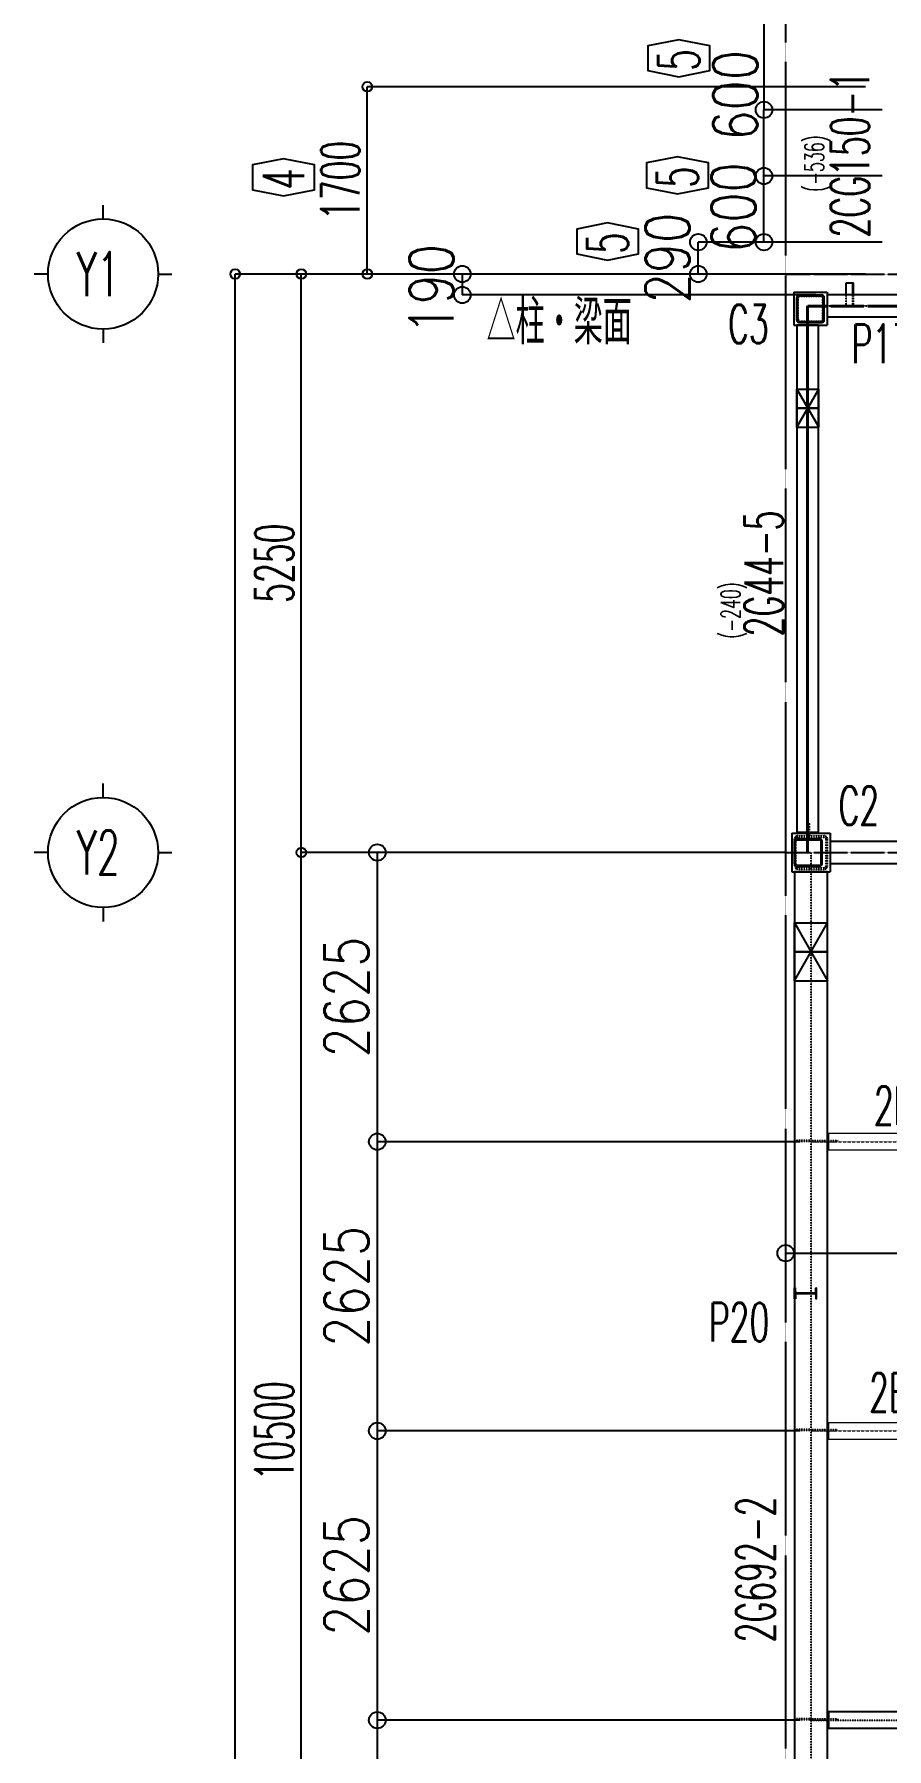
# Model space of a CAD drawing. Header units: millimetres. Extents: x -87051 to 180003, y -2961 to 97158.
# Drawn here: x -87051 to -79309, y 31966 to 47527 of the extents above; entities that cross this region are included whole.
import ezdxf
from ezdxf.enums import TextEntityAlignment as Align

# ---------------------------------------------------------------- set-up
doc = ezdxf.new("R2010")
doc.units = ezdxf.units.MM
doc.header["$LTSCALE"] = 0.2
doc.linetypes.add('CENTER', pattern=[2, 1.25, -0.25, 0.25, -0.25])
doc.linetypes.add('HIDDEN', pattern=[0.375, 0.25, -0.125])
doc.layers.add('S-撤去', color=5, linetype='Continuous', lineweight=9, true_color=0x0000ff)
doc.layers.add('梁側', color=7, linetype='Continuous')
doc.styles.get("Standard").update_dxf_attribs({"font": 'simplex.shx', "width": 0.8, "height": 700, "bigfont": 'extfont2.shx'})

msp = doc.modelspace()

# ---------------------------------------------------------------- linework, layer by layer
at = {"color": 8, "linetype": 'CENTER'}
for p, q in [((-80226, 16438.1), (-80226, 49550.6)), ((-80226, 45350.6), (-30273.8, 45350.6)), ((-80026.5, 45065.1), (-75536, 45065.1)), ((-80026.5, 45057.1), (-75536, 45057.1)), ((-80226, 40100.6), (-30273.8, 40100.6))]:
    msp.add_line(p, q, dxfattribs=at)
at = {"color": 8, "linetype": 'Continuous'}
for p, q in [((-80423.5, 47681.5), (-80423.5, 46840.6)), ((-84026, 45350.6), (-84026, 47050.6)), ((-79501, 47050.6), (-84026, 47050.6)), ((-80423.5, 46240.6), (-80423.5, 46840.6)), ((-79351, 46840.6), (-80423.5, 46840.6)), ((-80423.5, 45640.6), (-80423.5, 46240.6)), ((-79351, 46240.6), (-80423.5, 46240.6)), ((-79351, 46240.6), (-80423.5, 46240.6)), ((-86426, 45850.6), (-86426, 45975.6)), ((-81019.9, 45350.6), (-81019.9, 45640.6)), ((-79351, 45640.6), (-81019.9, 45640.6)), ((-86926, 45350.6), (-87051, 45350.6)), ((-85926, 45350.6), (-85801, 45350.6)), ((-85226, 16500.6), (-85226, 45350.6)), ((-80226, 45350.6), (-85226, 45350.6)), ((-84626, 40100.6), (-84626, 45350.6)), ((-80226, 45350.6), (-84626, 45350.6)), ((-79501, 45350.6), (-84026, 45350.6)), ((-83163.4, 45350.6), (-83163.4, 45160.6)), ((-80326, 45350.6), (-83163.4, 45350.6)), ((-79951, 45160.6), (-83163.4, 45160.6)), ((-80151, 45185.6), (-79851, 45185.6)), ((-80151, 45185.6), (-80151, 44885.6)), ((-80126, 44933.1), (-80126, 45138.1)), ((-80117, 44933.1), (-80117, 45138.1)), ((-80103.5, 45160.6), (-79898.5, 45160.6)), ((-80103.5, 45151.6), (-79898.5, 45151.6)), ((-79885, 44933.1), (-79885, 45138.1)), ((-79876, 44933.1), (-79876, 45138.1)), ((-79851, 45185.6), (-79851, 44885.6)), ((-79851, 45160.6), (-79851, 44961.6)), ((-78801, 45160.6), (-79851, 45160.6)), ((-79676, 45270.6), (-79611, 45270.6)), ((-79676, 45160.6), (-79676, 45270.6)), ((-79617, 45160.6), (-79617, 45270.6)), ((-79611, 45160.6), (-79611, 45270.6)), ((-80030.5, 40100.6), (-80030.5, 45061.1)), ((-80022.5, 40100.6), (-80022.5, 45061.1)), ((-86426, 44850.6), (-86426, 44725.6)), ((-80151, 44885.6), (-79851, 44885.6)), ((-79927, 44885.6), (-80126, 44885.6)), ((-80126, 44885.6), (-80126, 44135.6)), ((-80103.5, 44919.6), (-79898.5, 44919.6)), ((-80103.5, 44910.6), (-79898.5, 44910.6)), ((-79927, 44135.6), (-79927, 44885.6)), ((-79851, 44961.6), (-78801, 44961.6)), ((-80126.5, 44305.6), (-79926.5, 44305.6)), ((-80126.5, 43960.6), (-80126.5, 44305.6)), ((-80126.5, 43960.6), (-79926.5, 44305.6)), ((-80126.5, 44305.6), (-79926.5, 43960.6)), ((-79926.5, 43960.6), (-79926.5, 44305.6)), ((-80126, 44135.6), (-79927, 44135.6)), ((-79927, 44130.6), (-80126, 44130.6)), ((-80126, 44130.6), (-80126, 40285.6)), ((-79927, 40285.6), (-79927, 44130.6)), ((-80126.5, 43960.6), (-79926.5, 43960.6)), ((-86426, 40600.6), (-86426, 40725.6)), ((-80171, 40275.6), (-79821, 40275.6)), ((-80171, 40275.6), (-80171, 39925.6)), ((-80146, 39998.1), (-80146, 40203.1)), ((-80137, 39998.1), (-80137, 40203.1)), ((-80126, 40285.6), (-79927, 40285.6)), ((-80123.5, 40225.6), (-79918.5, 40225.6)), ((-80123.5, 40216.6), (-79918.5, 40216.6)), ((-80022.5, 40275.6), (-80022.5, 40285.6)), ((-80010.5, 40275.6), (-80010.5, 40285.6)), ((-79905, 39998.1), (-79905, 40203.1)), ((-79896, 39998.1), (-79896, 40203.1)), ((-79821, 40275.6), (-79821, 39925.6)), ((-79821, 40200.1), (-79821, 40001.1)), ((-79096, 40200.1), (-79821, 40200.1)), ((-86926, 40100.6), (-87051, 40100.6)), ((-85926, 40100.6), (-85801, 40100.6)), ((-84626, 29600.6), (-84626, 40100.6)), ((-80226, 40100.6), (-84626, 40100.6)), ((-80226, 40100.6), (-84626, 40100.6)), ((-83935.9, 40100.6), (-83935.9, 37475.6)), ((-79821, 40001.1), (-79096, 40001.1)), ((-80171, 39925.6), (-79821, 39925.6)), ((-79846, 39925.6), (-80146, 39925.6)), ((-80146, 39925.6), (-80146, 39200.6)), ((-80123.5, 39984.6), (-79918.5, 39984.6)), ((-80123.5, 39975.6), (-79918.5, 39975.6)), ((-79846, 39200.6), (-79846, 39925.6)), ((-86426, 39600.6), (-86426, 39475.6)), ((-80146, 39460.6), (-79846, 39460.6)), ((-80146, 38935.6), (-80146, 39460.6)), ((-80146, 38935.6), (-79846, 39460.6)), ((-80146, 39460.6), (-79846, 38935.6)), ((-79846, 38935.6), (-79846, 39460.6)), ((-80146, 39200.6), (-79846, 39200.6)), ((-79846, 39195.6), (-80146, 39195.6)), ((-80146, 39195.6), (-80146, 30505.6)), ((-79846, 30505.6), (-79846, 39195.6)), ((-80146, 38935.6), (-79846, 38935.6)), ((-80096, 37475.6), (-83935.9, 37475.6)), ((-83935.9, 37475.6), (-83935.9, 34850.6)), ((-80096, 37475.6), (-83935.9, 37475.6)), ((-79846, 37487.4), (-79836, 37487.4)), ((-79846, 37478.4), (-79836, 37478.4)), ((-80226, 36463.6), (-75916, 36463.6)), ((-80146, 36050.6), (-80146, 36150.6)), ((-80138, 36150.6), (-80146, 36150.6)), ((-80138, 36111.4), (-80138, 36150.6)), ((-80130, 36103.4), (-79962, 36103.4)), ((-79954, 36150.6), (-79946, 36150.6)), ((-79954, 36111.4), (-79954, 36150.6)), ((-79946, 36050.6), (-79946, 36150.6)), ((-80138, 36050.6), (-80146, 36050.6)), ((-80138, 36089.9), (-80138, 36050.6)), ((-80130, 36097.9), (-79962, 36097.9)), ((-79954, 36089.9), (-79954, 36050.6)), ((-79954, 36050.6), (-79946, 36050.6)), ((-79846, 34862.4), (-79836, 34862.4)), ((-80096, 34850.6), (-83935.9, 34850.6)), ((-83935.9, 34850.6), (-83935.9, 32225.6)), ((-80096, 34850.6), (-83935.9, 34850.6)), ((-79846, 34853.4), (-79836, 34853.4)), ((-80096, 32225.6), (-83935.9, 32225.6)), ((-83935.9, 32225.6), (-83935.9, 29600.6)), ((-80096, 32225.6), (-83935.9, 32225.6)), ((-79846, 32237.4), (-79836, 32237.4)), ((-79846, 32228.4), (-79836, 32228.4)), ((-79836, 32300.1), (-79836, 32151.1)), ((-75536, 32300.1), (-79836, 32300.1)), ((-79836, 32151.1), (-75536, 32151.1))]:
    msp.add_line(p, q, dxfattribs=at)
at = {"color": 8, "linetype": 'HIDDEN'}
for p, q in [((-80126, 44940.6), (-80126, 45130.6)), ((-80114, 44940.6), (-80114, 45130.6)), ((-80096, 45160.6), (-79906, 45160.6)), ((-80096, 45148.6), (-79906, 45148.6)), ((-79888, 44940.6), (-79888, 45130.6)), ((-79876, 44940.6), (-79876, 45130.6)), ((-79676, 45065.1), (-79676, 45160.6)), ((-79617, 45065.1), (-79617, 45160.6)), ((-79611, 45065.1), (-79611, 45160.6)), ((-80026.5, 40100.6), (-80026.5, 45061.1)), ((-80026.5, 45061.1), (-75376, 45061.1)), ((-80096, 44922.6), (-79906, 44922.6)), ((-80096, 44910.6), (-79906, 44910.6)), ((-80022.5, 40285.6), (-80022.5, 40365.6)), ((-80022.5, 40365.6), (-80010.5, 40365.6)), ((-80010.5, 40285.6), (-80010.5, 40365.6)), ((-80146, 39980.6), (-80146, 40220.6)), ((-80134, 39980.6), (-80134, 40220.6)), ((-80116, 40250.6), (-79876, 40250.6)), ((-80116, 40238.6), (-79876, 40238.6)), ((-80022.5, 40250.6), (-80022.5, 40275.6)), ((-80022.5, 40250.6), (-80010.5, 40250.6)), ((-80010.5, 40250.6), (-80010.5, 40275.6)), ((-79858, 39980.6), (-79858, 40220.6)), ((-79846, 39980.6), (-79846, 40220.6)), ((-79996, 29600.6), (-79996, 40100.6)), ((-80116, 39962.6), (-79876, 39962.6)), ((-80116, 39950.6), (-79876, 39950.6)), ((-80002.5, 37487.4), (-80146, 37487.4)), ((-80146, 37487.4), (-80146, 37478.4)), ((-80002.5, 37478.4), (-80146, 37478.4)), ((-80002.5, 37487.4), (-80002.5, 37478.4)), ((-79989.5, 37487.4), (-79846, 37487.4)), ((-79989.5, 37487.4), (-79989.5, 37478.4)), ((-79989.5, 37478.4), (-79846, 37478.4)), ((-79836, 37487.4), (-79756, 37487.4)), ((-79836, 37478.4), (-79756, 37478.4)), ((-79756, 37487.4), (-79756, 37478.4)), ((-80002.5, 34862.4), (-80146, 34862.4)), ((-80146, 34862.4), (-80146, 34853.4)), ((-80002.5, 34862.4), (-80002.5, 34853.4)), ((-79989.5, 34862.4), (-79846, 34862.4)), ((-79989.5, 34862.4), (-79989.5, 34853.4)), ((-79836, 34862.4), (-79756, 34862.4)), ((-79756, 34862.4), (-79756, 34853.4)), ((-80002.5, 34853.4), (-80146, 34853.4)), ((-79989.5, 34853.4), (-79846, 34853.4)), ((-79836, 34853.4), (-79756, 34853.4)), ((-80002.5, 32237.4), (-80146, 32237.4)), ((-80146, 32237.4), (-80146, 32228.4)), ((-80002.5, 32228.4), (-80146, 32228.4)), ((-80002.5, 32237.4), (-80002.5, 32228.4)), ((-79996, 32225.6), (-75376, 32225.6)), ((-79989.5, 32237.4), (-79846, 32237.4)), ((-79989.5, 32237.4), (-79989.5, 32228.4)), ((-79989.5, 32228.4), (-79846, 32228.4)), ((-79836, 32237.4), (-79756, 32237.4)), ((-79836, 32228.4), (-79756, 32228.4)), ((-79756, 32237.4), (-79756, 32228.4))]:
    msp.add_line(p, q, dxfattribs=at)
at = {"color": 8, "linetype": 'Continuous'}
for centre, radius in [((-84026, 47050.6), 43.8), ((-80423.5, 46840.6), 75), ((-80423.5, 46240.6), 75), ((-80423.5, 46240.6), 75), ((-86426, 45350.6), 500), ((-81019.9, 45640.6), 75), ((-80423.5, 45640.6), 75), ((-85226, 45350.6), 43.8), ((-84626, 45350.6), 43.8), ((-84026, 45350.6), 43.8), ((-83163.4, 45350.6), 75), ((-81019.9, 45350.6), 75), ((-83163.4, 45160.6), 75), ((-86426, 40100.6), 500), ((-83935.9, 40100.6), 75), ((-84626, 40100.6), 43.8), ((-84626, 40100.6), 43.8), ((-83935.9, 37475.6), 75), ((-83935.9, 37475.6), 75), ((-80226, 36463.6), 75), ((-83935.9, 34850.6), 75), ((-83935.9, 34850.6), 75), ((-83935.9, 32225.6), 75), ((-83935.9, 32225.6), 75)]:
    msp.add_circle(centre, radius, dxfattribs=at)
at = {"color": 8, "linetype": 'HIDDEN'}
for centre, radius, start, end in [((-80096, 45130.6), 30, 90, 180), ((-80096, 45130.6), 18, 90, 180), ((-79906, 45130.6), 30, 0, 90), ((-79906, 45130.6), 18, 0, 90), ((-80096, 44940.6), 30, 180, 270), ((-80096, 44940.6), 18, 180, 270), ((-79906, 44940.6), 30, 270, 0), ((-79906, 44940.6), 18, 270, 0), ((-80116, 40220.6), 30, 90, 180), ((-80116, 40220.6), 18, 90, 180), ((-79876, 40220.6), 30, 0, 90), ((-79876, 40220.6), 18, 0, 90), ((-80116, 39980.6), 30, 180, 270), ((-80116, 39980.6), 18, 180, 270), ((-79876, 39980.6), 30, 270, 0), ((-79876, 39980.6), 18, 270, 0)]:
    msp.add_arc(centre, radius, start, end, dxfattribs=at)
at = {"color": 8, "linetype": 'Continuous'}
for centre, radius, start, end in [((-80103.5, 45138.1), 22.5, 90, 180), ((-80103.5, 45138.1), 13.5, 90, 180), ((-79898.5, 45138.1), 22.5, 0, 90), ((-79898.5, 45138.1), 13.5, 0, 90), ((-80103.5, 44933.1), 22.5, 180, 270), ((-80103.5, 44933.1), 13.5, 180, 270), ((-79898.5, 44933.1), 22.5, 270, 0), ((-79898.5, 44933.1), 13.5, 270, 0), ((-80123.5, 40203.1), 22.5, 90, 180), ((-80123.5, 40203.1), 13.5, 90, 180), ((-79918.5, 40203.1), 22.5, 0, 90), ((-79918.5, 40203.1), 13.5, 0, 90), ((-80123.5, 39998.1), 22.5, 180, 270), ((-80123.5, 39998.1), 13.5, 180, 270), ((-79918.5, 39998.1), 22.5, 270, 0), ((-79918.5, 39998.1), 13.5, 270, 0), ((-80130, 36111.4), 8, 180, 270), ((-79962, 36111.4), 8, 270, 0), ((-80130, 36089.9), 8, 90, 180), ((-79962, 36089.9), 8, 0, 90)]:
    msp.add_arc(centre, radius, start, end, dxfattribs=at)
at = {"layer": 'S-撤去', "linetype": 'Continuous'}
for p, q in [((-79836, 37550.1), (-79836, 37401.1)), ((-75536, 37550.1), (-79836, 37550.1)), ((-79836, 37401.1), (-75536, 37401.1)), ((-79836, 34925.1), (-79836, 34776.1)), ((-75536, 34925.1), (-79836, 34925.1)), ((-79836, 34776.1), (-75536, 34776.1))]:
    msp.add_line(p, q, dxfattribs=at)
at = {"layer": 'S-撤去', "linetype": 'HIDDEN', "ltscale": 5}
for p, q in [((-79996, 37475.6), (-75376, 37475.6)), ((-79996, 34850.6), (-75376, 34850.6))]:
    msp.add_line(p, q, dxfattribs=at)
at = {"layer": '梁側', "color": 8, "linetype": 'Continuous'}
for points in [[(-81196.1, 47140.3), (-80914.8, 47196.6), (-80914.8, 47421.6), (-81196.1, 47477.8), (-81477.3, 47421.6), (-81477.3, 47196.6), (-81196.1, 47140.3)], [(-84787.9, 46060.1), (-84506.7, 46116.3), (-84506.7, 46341.3), (-84787.9, 46397.6), (-85069.2, 46341.3), (-85069.2, 46116.3), (-84787.9, 46060.1)], [(-81209.7, 46077.5), (-80928.4, 46133.8), (-80928.4, 46358.8), (-81209.7, 46415), (-81490.9, 46358.8), (-81490.9, 46133.8), (-81209.7, 46077.5)], [(-81843.3, 45478), (-81562, 45534.2), (-81562, 45759.2), (-81843.3, 45815.5), (-82124.5, 45759.2), (-82124.5, 45534.2), (-81843.3, 45478)]]:
    msp.add_lwpolyline(points, close=True, dxfattribs=at)

# ---------------------------------------------------------------- texts
at = {"color": 8}
for s, height, width, p in [('600', 400, 0.8, (-80483.5, 46561.5)), ('2CG150-1', 350, 0.6, (-79466.6, 45682.5)), ('(-536)', 175, 0.6, (-79878.5, 46096.7)), ('2G44-5', 350, 0.6, (-80249.8, 42061.4)), ('(-240)', 175, 0.6, (-80638.9, 42040.1)), ('2G692-2', 350, 0.6, (-80324.6, 32930.8))]:
    msp.add_text(s, height=height, rotation=90, dxfattribs=dict(at, width=width)).set_placement(p)
for s, height, width, p in [('1700', 350, 0.6, (-84096, 46200.6)), ('600', 400, 0.8, (-80500, 45954.6)), ('290', 400, 0.8, (-81099.9, 45495.6)), ('190', 400, 0.8, (-83243.4, 45212)), ('5250', 350, 0.6, (-84696, 42725.6)), ('2625', 400, 0.8, (-84015.9, 38788.1)), ('2625', 400, 0.8, (-84015.9, 36163.1)), ('10500', 350, 0.6, (-84696, 34850.6)), ('2625', 400, 0.8, (-84015.9, 33538.1))]:
    msp.add_text(s, height=height, rotation=90, dxfattribs=dict(at, width=width)).set_placement(p, align=Align.CENTER)
at = {"color": 8, "width": 0.6}
for s, height, p in [('Y1', 400, (-86666, 45150.6)), ('C3', 350, (-80749.3, 44722.1)), ('P17', 350, (-79628.5, 44542.8)), ('C2', 350, (-79746, 40350.6)), ('Y2', 400, (-86666, 39900.6)), ('P20', 350, (-80924.1, 35662.9))]:
    msp.add_text(s, height=height, dxfattribs=at).set_placement(p)
msp.add_text('△柱・梁面', height=400, dxfattribs=at).set_placement((-82283.4, 44913.1), align=Align.MIDDLE_CENTER)
at = {"layer": 'S-撤去', "width": 0.6}
for s, p in [('2B29-4', (-79425.6, 37627.4)), ('2B29-3', (-79469.1, 35025.1))]:
    msp.add_text(s, height=350, dxfattribs=at).set_placement(p)
at = {"layer": '梁側', "color": 8, "width": 0.6}
for s, p in [('5', (-81383.6, 47196.6)), ('4', (-84975.4, 46116.3)), ('5', (-81397.2, 46133.8)), ('5', (-82030.8, 45534.2))]:
    msp.add_text(s, height=375, rotation=90, dxfattribs=at).set_placement(p, align=Align.TOP_LEFT)

doc.saveas('drawing.dxf')
